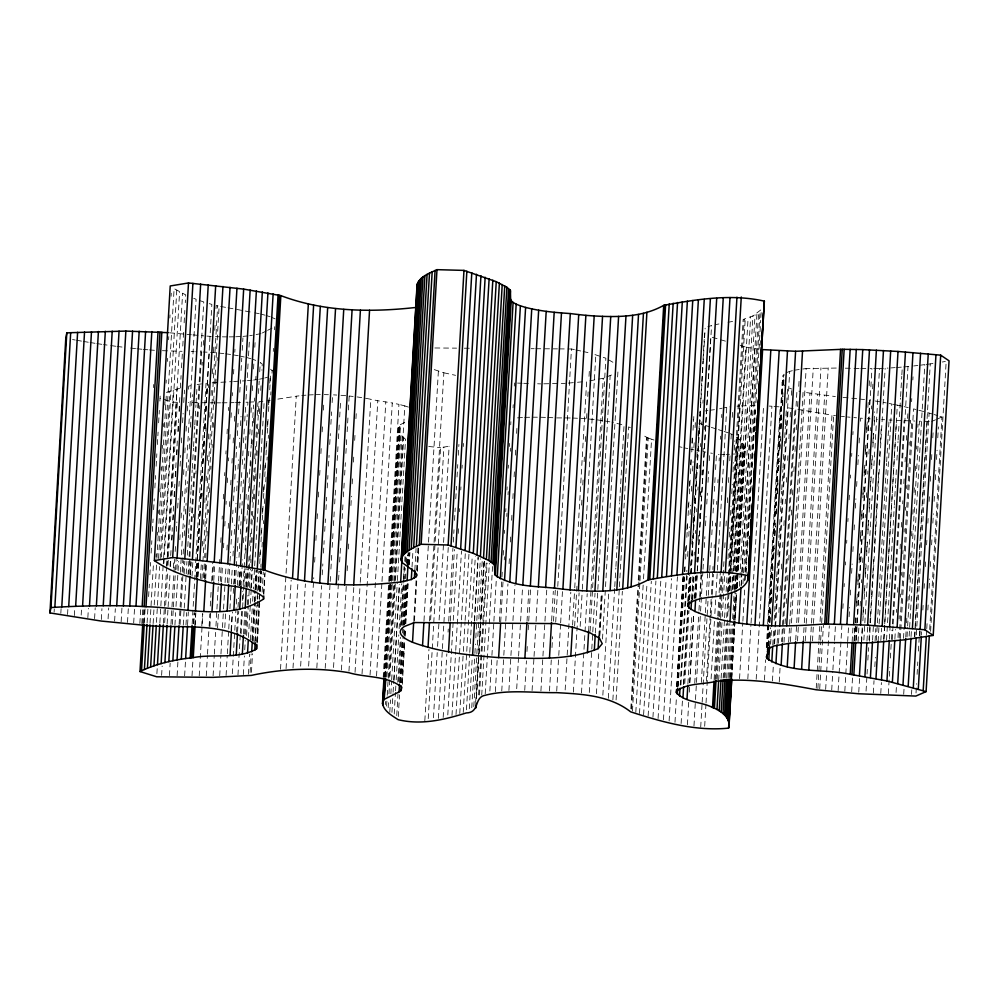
<?xml version="1.0" encoding="UTF-8"?>
<svg xmlns="http://www.w3.org/2000/svg" width="999" height="999" viewBox="0 0 999 999"><rect width="100%" height="100%" fill="white"/><g stroke="black" fill="none" stroke-linecap="round" stroke-linejoin="round"><path stroke-width="0.75" stroke-dasharray="5 3.75" d="M737.037 587.524L744.904 450.999C745.341 444.493 740.172 439.373 735.064 436.188M54.108 612.125L54.283 609.028M60.827 613.324L61.089 608.678M67.57 614.485L67.92 608.279M74.326 615.584L74.775 607.829M81.181 615.097L81.531 608.891M87.85 617.657L88.387 608.341M94.593 618.606L95.217 607.742M101.311 619.505L101.935 608.641M108.079 618.793L108.716 607.929M114.61 621.116L115.322 608.703M121.141 621.815L121.953 607.854M127.51 622.452L128.309 608.478M133.691 622.989L134.578 607.467M139.86 623.451L140.747 607.929M153.459 387.624L153.634 384.515M141.833 623.576L142.732 608.066M142.77 623.463L143.669 607.941M143.681 623.663L144.568 608.141M144.306 622.702L145.105 608.741M147.09 622.939L147.889 608.978M148.614 596.565L149.326 584.153M149.862 574.837L150.574 562.437M151.111 553.121L151.836 540.709M152.372 531.406L153.084 518.993M153.621 509.677L154.246 498.813M154.87 487.962L155.582 475.549M156.119 466.233L156.843 453.821M157.38 444.518L158.092 432.105M158.629 422.789L159.34 410.389M159.877 401.074L160.24 394.867L162.263 394.018M150.037 623.226L153.521 562.712M156.056 556.942L156.244 553.846M157.318 535.227L157.492 532.117M158.566 513.498L158.741 510.402M159.815 491.783L160.002 488.673M161.076 470.067L161.251 466.958M162.325 448.339L162.5 445.242M163.574 426.623L163.761 423.514M164.835 404.895L165.01 401.798M166.084 383.179L166.259 380.07M167.333 361.451L167.507 358.354M168.581 339.735L168.769 336.626M169.842 318.019L170.017 314.91M171.091 296.291L171.266 293.194M153.134 623.551L154.121 606.493M154.208 604.932L156.531 564.597M156.893 558.391L166.458 392.382L180.732 387.987M158.554 558.578L174.113 288.624L185.739 294.905L185.29 302.66M156.481 622.377L157.367 606.868M157.467 605.319L159.703 566.52M160.14 558.766L169.805 391.208M161.388 557.092L176.773 290.234M156.893 673.676L157.255 667.469M159.877 622.802L160.752 606.967M160.864 605.744L163.162 565.072M163.287 563.848L163.524 558.866M163.636 557.642L173.302 390.085M163.948 563.336L179.595 291.82M163.436 623.289L164.335 607.767M164.423 606.218L166.658 567.432M166.746 565.884L167.195 558.116M167.283 556.568L176.948 389.011M166.845 566.445L182.592 293.369M161.626 675.374L162.163 666.071M164.673 622.627L167.62 571.428M167.982 565.222L177.372 402.31L179.97 402.385M170.08 566.421L170.617 557.105M170.704 555.556L171.066 549.35M171.603 540.034L172.315 527.622M172.765 519.867L173.564 505.906M174.101 496.603L174.825 484.19M175.262 476.423L176.074 462.462M176.523 454.707L177.322 440.746M177.859 431.431L178.571 419.018M179.021 411.263L179.832 397.302M180.369 387.987L181.081 375.574M181.531 367.819L182.33 353.858M182.78 346.104L183.591 332.143M184.128 322.827L184.84 310.414M167.133 623.813L168.019 608.304M168.119 606.755L170.08 572.614M170.442 566.408L170.792 560.202M171.965 540.034L172.315 533.828M173.127 519.867L173.576 512.112M174.463 496.59L174.825 490.384M175.624 476.423L176.074 468.668M176.885 454.707L177.322 446.94M178.222 431.431L178.584 425.224M179.383 411.263L179.832 403.509M173.389 567.907L173.838 560.152M170.966 624.412L174.725 559.24M175.175 551.485L175.612 543.731M176.336 531.318L176.873 522.002M177.672 508.041L178.209 498.738M178.933 486.326L179.37 478.571M180.095 466.158L180.719 455.294M181.431 442.882L181.88 435.127M182.592 422.714L183.129 413.399M183.754 402.547L184.478 390.134M169.43 675.586L170.155 663.174M172.39 624.387L175.424 571.628M175.512 570.079L176.136 559.215M176.848 569.368L177.385 560.052M174.925 625.062L175.637 612.649M175.999 606.443L177.959 572.315M178.059 570.754L178.596 561.45M179.845 539.722L180.207 533.528M181.094 518.006L181.543 510.252M182.355 496.291L182.705 490.084M183.604 474.562L184.053 466.808M184.852 452.847L185.302 445.092M186.101 431.118L186.463 424.912M187.275 410.951L187.712 403.196M188.524 389.235L188.699 386.126L192.882 385.302M180.369 572.34L196.116 299.275L193.706 298.326M179.108 624.225L181.793 577.684M182.155 571.478L183.579 546.653M184.203 535.801L184.84 524.937M185.464 514.073L186.089 503.209M186.713 492.357L187.337 481.493M187.962 470.629L188.599 459.765M189.223 448.913L189.847 438.049M190.472 427.185L191.096 416.333M191.721 405.469L192.345 394.605M177.11 675.736L177.909 661.775M180.057 624.537L180.956 609.028M181.044 607.467L183.729 560.926M184.128 573.701L184.84 561.288M183.267 625.024L184.166 609.515M184.253 607.966L186.126 575.387M186.226 573.826L186.938 561.413M187.3 555.207L188.461 535.039M188.549 533.491L189.71 513.324M189.798 511.775L190.959 491.595M191.046 490.047L192.22 469.88M192.308 468.331L193.469 448.164M193.556 446.603L194.718 426.436M194.805 424.887L195.966 404.72M196.066 403.159L197.04 386.101M188.024 575.024L189.011 557.954M189.098 556.406L203.771 301.96L199.862 300.637M185.964 624.999L186.688 612.587M188.923 573.801L189.81 558.279M189.91 556.73L201.711 351.935L195.667 351.735M190.035 574.8L190.834 560.839M193.344 517.395L193.519 514.285M195.854 473.951L196.029 470.854M199.613 408.791L199.788 405.681M202.11 365.347L202.285 362.237M203.272 345.179L203.546 340.522M184.628 675.848L185.527 660.327M187.587 624.65L188.324 611.962M190.447 574.999L191.196 562.312M192.02 576.273L192.819 562.312M192.17 623.788L206.031 383.304L209.091 383.004M196.116 577.447L211.863 304.383L207.755 303.209M193.569 623.788L194.193 612.936M196.254 577.247L209.228 352.285L203.222 351.998M193.694 623.613L194.318 612.749M196.378 577.072L207.555 383.129M197.427 576.91L198.326 561.388M199.575 539.672L199.763 536.575M202.085 496.228L202.26 493.131M204.595 452.784L204.77 449.687M205.844 431.068L206.019 427.959M208.341 387.624L208.529 384.515M192.008 675.911L192.994 658.841M194.867 626.261L195.592 613.848M197.727 576.61L198.539 562.649M195.13 625.049L195.854 612.637M197.914 576.947L198.801 561.438M200.449 578.571L201.436 561.513M202.322 545.991L202.597 541.333M203.584 524.275L203.846 519.617M204.832 502.547L205.107 497.902M206.081 480.831L206.356 476.173M207.255 460.664L207.605 454.458M208.504 438.936L208.853 432.729M209.753 417.22L210.115 411.014M211.001 395.492L211.363 389.285M212.263 373.776L212.612 367.57M213.511 352.06L213.873 345.854M214.76 330.332L215.122 324.126M216.021 308.616L216.196 305.507L219.131 306.156L204.633 557.504M201.91 578.921L217.657 305.856M203.471 577.672L204.283 563.711M201.798 625.986L202.51 613.573M204.57 577.884L205.382 563.923M205.732 557.717L206.006 553.059M206.98 535.988L207.255 531.343M208.329 512.724L208.504 509.615M209.49 492.557L209.765 487.899M210.839 469.28L211.014 466.171M212.088 447.552L212.263 444.455M213.249 427.385L213.511 422.739M214.585 404.12L214.773 401.011M215.759 383.941L216.021 379.295M217.095 360.676L217.27 357.567M199.213 675.923L202.797 613.861M204.758 579.732L205.744 562.662M205.694 578.833L206.581 563.324M206.244 675.886L207.405 655.719M207.505 654.17L209.016 627.797M209.116 626.236L209.827 613.823M210.277 606.068L211.076 592.107M211.701 581.243L212.775 562.624M209.89 626.848L210.689 612.887M212.575 580.307L213.561 563.236M213.786 580.506L214.685 564.984M213.087 675.799L214.248 655.631M214.335 654.083L215.584 632.367M215.946 626.161L216.833 610.639M216.933 609.09L218.444 582.717M218.544 581.156L219.792 559.44M220.779 542.37L221.041 537.724M222.115 519.105L222.29 515.996M223.277 498.938L223.551 494.28M224.625 475.661L224.8 472.552M225.874 453.933L226.049 450.836M227.035 433.766L227.31 429.108M228.384 410.502L228.559 407.392M217.582 627.934L218.469 612.412M220.267 581.393L221.241 564.323M221.553 581.905L222.44 566.396M223.514 547.777L223.788 543.119M224.775 526.061L225.037 521.403M226.024 504.333L226.199 501.236M227.273 482.617L227.547 477.959M228.534 460.889L228.709 457.792M229.782 439.173L230.045 434.515M231.031 417.445L231.306 412.799M232.28 395.729L232.467 392.632M233.541 374.013L233.803 369.355M234.79 352.285L234.965 349.188M219.705 675.674L220.866 655.506M220.954 653.945L222.39 629.12M222.477 627.572L223.464 610.501M223.551 608.953L224.987 584.128M225.075 582.579L226.061 565.509M226.948 549.999L227.31 543.793M228.209 528.271L228.559 522.065M229.458 506.555L229.807 500.349M230.707 484.84L230.981 480.182M231.955 463.111L232.23 458.454M233.129 442.944L233.479 436.738M234.378 421.228L234.728 415.022M224.787 627.659L225.587 613.686M227.372 582.654L228.359 565.596M228.796 583.066L229.957 562.899M230.045 561.338L230.582 552.035M231.031 544.28L231.83 530.319M232.28 522.552L233.004 510.139M233.541 500.836L234.34 486.875M234.79 479.108L235.589 465.147M236.039 457.392L236.663 446.528M237.287 435.676L238.012 423.264M238.549 413.948L239.261 401.536M239.797 392.232L240.509 379.82M241.046 370.504L241.77 358.092M242.208 350.337L242.932 337.924M226.074 675.486L227.248 655.319M227.335 653.771L228.671 630.494M228.759 628.945L229.832 610.327M229.92 608.766L231.268 585.501M231.356 583.953L232.342 566.883M232.967 556.018L233.504 546.715M234.216 534.303L234.753 524.987M235.477 512.574L236.014 503.271M236.726 490.859L237.263 481.543M237.974 469.13L238.511 459.827M239.236 447.415L239.76 438.099M240.484 425.699L241.021 416.383M231.081 630.644L232.055 613.573M233.229 593.406L233.666 585.639M233.766 584.09L234.74 567.032M231.481 630.544L232.555 611.925M234.166 584.003L235.14 566.933M235.364 583.978L236.875 557.592M237.238 551.386L238.137 535.876M238.486 529.67L239.385 514.16M239.748 507.954L240.547 493.981M240.996 486.226L241.895 470.716M242.245 464.51L243.144 448.988M243.506 442.782L244.393 427.272M244.755 421.066L245.654 405.544M246.004 399.338L246.815 385.377M247.265 377.622L248.152 362.113M248.514 355.906L249.4 340.384M232.28 673.701L234.703 631.805M234.79 630.257L236.751 596.116M237.387 585.264L238.461 566.645M238.998 557.33L239.797 543.369M240.334 534.065L241.046 521.653M241.496 513.886L242.208 501.473M242.745 492.17L243.469 479.757M244.093 468.893L244.718 458.042M245.255 448.726L245.966 436.313M246.591 425.449L247.228 414.597M247.764 405.282L247.939 402.185L243.356 402.36M239.011 585.864L239.997 568.806M236.588 632.205L237.924 608.928M238.024 607.38L238.561 598.064M239.273 585.651L240.26 568.593M237.587 631.593L238.749 611.425M240.272 585.039L241.258 567.981M241.009 586.201L242.532 559.827M243.519 542.757L243.868 536.55M244.767 521.041L245.042 516.383M246.016 499.313L246.378 493.106M247.277 477.597L247.627 471.391M248.526 455.869L248.788 451.223M249.775 434.153L250.137 427.947M251.036 412.437L251.298 407.779M252.285 390.709L252.647 384.503M253.534 368.993L253.896 362.787M254.782 347.265L255.057 342.607M237.962 674.962L240.284 634.615M240.372 633.066L241.621 611.351M242.257 600.486L242.794 591.183M243.144 584.977L247.44 510.501M247.527 508.953L249.95 467.057M250.037 465.509L251.199 445.342M251.286 443.781L253.521 404.995M241.109 633.853L244.855 568.693M245.754 553.184L246.029 548.526M247.003 531.456L247.277 526.798M248.264 509.74L248.526 505.082M249.513 488.012L249.775 483.366M250.761 466.296L251.036 461.638M252.023 444.58L252.285 439.922M253.271 422.852L253.534 418.194M254.52 401.136L254.695 398.027M255.769 379.408L255.956 376.311M244.98 587.112L246.054 568.493M243.519 633.89L244.855 610.614M246.204 587.337L247.277 568.731M246.428 586.525L247.415 569.455M244.618 634.028L245.954 610.751M247.302 587.474L249.088 556.443M249.713 545.591L250.424 533.179M250.961 523.863L251.686 511.451M252.223 502.147L252.934 489.735M253.471 480.419L254.183 468.007M254.72 458.703L255.432 446.291M255.969 436.975L256.693 424.563M257.23 415.259L257.942 402.847M258.479 393.544L259.191 381.131M259.728 371.815L260.264 362.512L262.25 364.036L261.9 370.242M243.319 674.612L244.393 655.993M244.743 649.787L245.279 640.484M245.642 634.278L247.252 606.343M247.34 604.795L247.877 595.479M248.414 586.176L259.066 401.548L264.186 401.136L253.359 588.861M246.603 635.551L248.301 606.068M248.389 604.52L249.288 589.01M249.375 587.462L250.449 568.843M250.799 562.637L250.986 559.527M251.96 542.457L252.235 537.812M253.309 519.193L253.484 516.083M254.47 499.025L254.745 494.368M255.632 478.846L255.994 472.639M256.98 455.581L257.243 450.924M258.229 433.853L258.491 429.208M259.39 413.686L259.752 407.48M260.739 390.409L261.001 385.764M250.786 588.636L251.86 570.017M248.439 637.524L250.324 604.807M250.399 603.384L251.224 589.285M251.298 587.874L252.385 569.118M248.439 674.2L249.6 654.033M250.412 640.059L252.285 607.479M252.647 601.273L253.271 590.409M250.1 672.489L251.174 653.87M251.973 639.909L254.245 603.521M254.333 601.96L254.845 590.259M255.045 589.547L256.006 570.092M252.335 640.958L254.47 603.721M254.57 602.172L255.195 591.308M255.282 589.76L256.356 571.141M255.719 588.723L256.793 570.104M251.448 672.315L252.522 653.696M253.234 641.283L255.469 602.497M255.569 600.948L256.106 591.633M256.194 590.084L257.355 569.917M254.795 642.27L256.943 605.044M257.292 598.838L257.655 592.632M257.742 591.071L258.903 570.904M259.715 556.942L260.165 549.188M260.964 535.227L261.413 527.46M262.213 513.498L262.662 505.744M263.474 491.783L263.923 484.016M264.723 470.054L265.172 462.3M265.971 448.339L266.421 440.584M267.233 426.61L267.67 418.856M268.481 404.895L268.931 397.14M269.73 383.179L270.18 375.412M255.282 641.121L257.605 600.774M257.692 599.225L257.867 596.116M258.229 589.909L259.303 571.303M259.752 563.536L260.552 549.575M261.001 541.82L261.813 527.859M262.25 520.092L263.062 506.131M263.511 498.376L264.31 484.415M264.76 476.66L265.559 462.687M266.009 454.932L266.82 440.971M267.27 433.216L268.069 419.255M268.519 411.488L269.318 397.527M269.767 389.772L270.579 375.811M259.503 590.421L260.751 568.693M260.839 567.145L261.014 564.048M262 546.977L262.275 542.32M263.349 523.701L263.524 520.604M264.51 503.533L264.772 498.876M265.759 481.818L266.021 477.16M267.008 460.089L267.195 456.993M268.269 438.374L268.444 435.264M270.766 394.93L270.954 391.82M272.015 373.201L272.203 370.105M273.276 351.486L273.451 348.376M274.525 329.77L274.7 326.661M256.743 642.457L259.166 600.561M259.253 599.013L259.615 592.807M259.703 591.258L260.776 572.639M257.03 641.133L259.353 600.799M259.453 599.25L259.802 593.044M259.89 591.495L261.064 571.316M257.467 642.607L259.703 603.821M260.414 591.408L261.588 571.241M262.125 592.145L263.286 571.977M263.549 593.881L264.71 573.713M263.861 594.38L265.11 572.664M280.532 669.268L296.266 396.203L300.424 395.679M286.076 668.568L291.171 580.132M293.007 668.019L297.927 582.679M300.649 666.158L305.382 583.928M308.654 666.121L313.748 577.684M314.635 562.175L314.997 555.968M315.896 540.447L316.346 532.692M317.145 518.731L317.507 512.524M318.394 497.002L318.756 490.796M319.655 475.287L320.092 467.532M320.904 453.558L321.266 447.352M322.153 431.843L322.602 424.088M323.414 410.114L323.763 403.921M316.833 667.881L321.566 585.651M322.202 574.8L322.827 563.936M323.451 553.071L324.163 540.659M324.7 531.356L325.424 518.943M325.961 509.627L326.673 497.227M327.21 487.912L327.922 475.499M328.459 466.196L329.083 455.332M329.707 444.468L330.344 433.603M330.881 424.3L331.593 411.888M332.13 402.585L332.58 394.817L336.75 395.055M325.187 668.356L330.107 583.029M330.194 581.468L330.557 575.262M330.919 569.055L331.718 555.094M332.168 547.34L333.067 531.818M333.416 525.611L334.315 510.102M334.677 503.896L335.477 489.935M335.926 482.18L336.825 466.658M337.175 460.452L337.987 446.491M338.436 438.736L339.323 423.214M339.685 417.008L340.484 403.047M333.541 667.519L339.086 571.328M339.623 562.012L340.434 548.051M340.884 540.297L341.683 526.336M342.133 518.568L342.932 504.607M343.381 496.853L344.193 482.892M344.63 475.124L345.354 462.712M345.891 453.409L346.69 439.448M347.14 431.693L347.952 417.719M348.389 409.965L349.2 396.004L340.934 395.292M341.433 670.004L346.266 586.226M347.165 570.716L347.615 562.949M348.414 548.988L348.863 541.233M349.662 527.272L350.112 519.517M350.924 505.544L351.461 496.241M352.172 483.828L352.622 476.073M353.421 462.1L353.871 454.345M354.67 440.384L355.12 432.629M355.931 418.668L356.381 410.901M348.963 671.153L353.796 587.375M355.045 672.327L360.152 583.891M360.239 582.342L370.791 399.263L364.71 398.089M362.038 673.801L377.784 400.736L370.791 399.263M370.055 674.999L385.801 401.923L377.784 400.736M376.536 676.061L381.905 582.966M381.993 581.418L392.282 402.997L385.801 401.923M383.204 677.434L398.951 404.37L392.282 402.997M384.003 677.422L398.401 427.634L399.987 424.85L407.03 421.241M384.303 676.985L398.838 426.411M384.902 676.835L399.038 431.693L398.401 427.634M385.127 676.56L390.584 581.918M390.684 580.369L399.625 425.224M385.489 676.198L390.946 581.555M391.034 580.007L399.987 424.85M385.914 677.422L400.499 424.525M385.302 704.595L385.477 701.498M386.913 676.673L392.37 582.03M392.457 580.481L400.861 434.64L399.038 431.693M386.601 706.118L387.137 696.803M387.237 695.254L388.124 679.745M388.211 678.184L393.768 581.992M393.856 580.444L402.172 436.151L400.861 434.64M389.135 677.409L404.795 405.894L398.951 404.37M388.161 707.667L388.611 699.899M388.973 693.693L395.417 581.992M395.504 580.431L403.733 437.699L402.172 436.151M389.797 712.337L390.509 699.924M390.871 693.718L391.583 681.306M391.67 679.757L397.315 582.005M397.402 580.456L405.544 439.273L403.733 437.699M391.933 712.374L393.007 693.756M393.094 692.207L393.731 681.343M393.818 679.795L399.275 585.152M393.943 680.581L399.488 584.39M394.218 713.998L395.479 692.27M395.567 690.721L395.829 686.063M396.191 679.857L398.788 634.865M399.138 628.658L401.735 583.666M400.587 626.785L403.271 580.244M403.371 578.696L404.083 566.283M397.764 682.28L400.362 637.287M401.074 624.875L404.383 567.469M404.745 561.263L405.007 556.605M396.74 715.634L398.002 693.905M398.713 681.493L401.223 638.049M401.935 625.649L404.533 580.644M404.62 579.095L405.244 568.231M405.606 562.025L405.956 555.819M399.588 682.617L402.098 639.173M402.447 632.966L402.809 626.76M402.897 625.212L405.494 580.207M405.582 578.658L405.844 574M406.481 563.149L406.918 555.382M398.289 716.558L399.538 694.842M400.249 682.429L402.759 638.985M403.559 625.024L405.981 583.129M407.055 564.51L407.592 555.194M400.537 682.467L403.221 635.913M403.309 634.365L403.758 626.61M403.846 625.062L406.256 583.166M407.33 564.547L407.954 553.683M404.533 624.912L406.955 583.016M408.029 564.398L408.703 552.822M401.498 682.829L403.921 640.933M404.283 634.727L404.545 630.069M404.907 623.863L407.23 583.528M408.304 564.91L409.016 552.497M402.098 682.642L404.695 637.649M404.782 636.088L405.144 629.882M405.494 623.676L407.829 583.341M408.903 564.722L409.528 553.858M402.335 684.327L404.745 642.432M405.107 636.226L405.469 630.019M405.819 623.813L408.154 583.478M409.228 564.86L409.94 552.447M412.013 567.132L412.999 550.062M414.835 570.192L416.084 548.476M413.786 620.566L416.196 578.671M416.558 570.204L417.982 547.639M417.22 570.354L418.469 548.626M414.435 621.016L416.845 579.12M417.295 571.366L418.643 548.089M423.988 620.779L438.386 370.979M429.545 621.028L443.856 372.789L432.654 369.093M424.825 720.729L428.946 649.362M430.644 619.88L440.571 447.664L451.635 445.791M428.234 718.656L443.881 447.14M433.466 717.757L437.225 652.597M437.587 646.39L439.011 621.565M439.11 620.017L443.494 543.993M443.581 542.445L449.125 446.253M438.386 718.393L442.332 650.137M442.42 648.576L448.326 546.178M443.169 717.457L446.84 653.846M448.089 632.13L448.264 629.02M448.713 621.266L452.922 548.339M453.284 542.145L453.996 529.732M454.533 520.417L455.244 508.004M455.781 498.701L456.493 486.288M457.03 476.973L457.754 464.56M458.291 455.257L458.916 444.393M450.299 620.829L454.42 549.462M447.789 714.947L453.159 621.853M453.246 620.304L457.28 550.486M458.266 533.416L458.529 528.758M459.515 511.7L459.69 508.591M460.764 489.972L460.939 486.875M462.013 468.256L462.2 465.147M463.274 446.528L463.449 443.431M451.985 715.509L455.656 651.897M455.744 650.349L461.476 551.048M456.019 714.51L461.376 621.415M461.476 619.867L465.409 551.598M459.765 713.486L463.249 652.971M463.349 651.423L465.047 621.94M465.134 620.391L468.981 553.671M463.224 712.437L472.265 555.731M466.471 709.827L469.692 653.983M469.78 652.422L475.337 556.231M469.305 708.766L472.252 657.554M474.4 620.329L478.071 556.705M474.562 621.203L478.234 557.592M471.765 707.692L474.812 654.944M474.9 653.383L475.437 644.08M475.799 637.874L480.357 558.741M473.801 706.618L476.76 655.419M476.848 653.87L482.305 559.228M475.661 702.422L480.307 621.74M480.407 620.192L483.803 561.226M476.361 697.402L478.771 655.506M478.858 653.958L484.228 560.864M476.498 698.601L478.996 655.157M479.083 653.608L484.453 560.514M478.621 694.879L482.829 621.952M482.917 620.404L486.313 561.45M479.508 694.992L487.112 563.111M481.73 695.067L489.335 563.186M485.214 693.743L492.544 566.508M489.872 691.033L491.833 656.905M491.92 655.356L493.806 622.777M493.893 621.216L496.316 579.333M495.342 691.645L497.215 659.065M499.363 621.828L501.873 578.384M501.96 576.835L502.222 572.177M503.209 555.119L503.484 550.461M504.458 533.391L504.645 530.294M505.719 511.675L505.894 508.566M506.968 489.947L507.142 486.85M508.216 468.231L508.404 465.134M509.478 446.516L509.652 443.406M510.726 424.787L510.901 421.69M500.699 621.915L503.021 581.58M504.27 559.865L504.458 556.755M506.78 516.421L506.955 513.311M508.029 494.692L508.216 491.595M510.539 451.248L510.714 448.151M513.036 407.817L513.224 404.707M514.298 386.089L514.473 382.992M501.76 690.933L503.733 656.805M503.821 655.244L505.694 622.664M505.794 621.116L507.942 583.878M509.103 563.711L509.453 557.504M510.352 541.995L510.714 535.789M511.6 520.267L511.963 514.06M512.862 498.551L513.211 492.345M514.11 476.823L514.46 470.616M515.359 455.107L515.721 448.901M516.608 433.379L516.97 427.172M508.916 690.459L514.997 584.964M516.708 688.698L518.506 657.667M518.593 656.106L522.614 586.288M527.01 621.266L528.883 588.686M524.737 690.284L526.436 660.801M526.972 651.498L527.41 643.743M528.221 629.782L530.631 587.887M532.08 690.546L533.953 657.966M534.04 656.418L537.887 589.697M540.921 690.971L544.867 622.702M544.954 621.153L546.74 590.122M551.623 620.741L553.321 591.258M549.487 690.996L551.273 659.964M551.985 647.552L552.609 636.688M553.508 621.178L555.294 590.147M555.706 622.052L557.679 587.912M557.767 586.363L571.453 348.988L559.04 348.888M556.718 691.096L558.678 656.967M558.778 655.419L560.564 624.387M560.651 622.827L562.524 590.247M565.159 689.922L570.791 592.182M572.589 625.024L574.65 589.348M574.737 587.787L586.638 381.443L603.221 378.259L612.687 374.538M574.625 626.161L576.947 585.814M577.847 570.304L578.209 564.098M579.008 550.137L579.457 542.382M580.357 526.86L580.706 520.654M581.605 505.144L581.955 498.938M582.767 484.977L583.129 478.771M584.103 461.7L584.378 457.043M585.277 441.533L585.626 435.327M586.613 418.256L586.875 413.598M587.862 396.541L588.136 391.883M589.023 376.361L589.385 370.154M573.389 692.107L579.108 592.807M580.169 626.41L582.23 590.721M582.317 589.173L595.816 354.895M581.493 692.956L587.212 593.668M588.648 631.156L590.971 590.821M591.058 589.273L603.221 378.259M590.122 631.281L605.869 358.216L591.733 353.546M589.285 692.482L591.708 650.586M591.795 649.038L592.694 633.528M592.782 631.98L595.017 593.181M595.317 633.079L610.164 375.524M598.826 636.238L601.336 592.807M599.662 635.177L602.072 593.281M596.428 693.743L598.938 650.299M599.737 636.338L602.247 592.894M602.509 639.023L618.069 369.056M602.847 695.179L608.753 592.769M608.316 698.289L614.672 588.124M614.76 586.575L615.834 567.956M615.921 566.408L617.082 546.241M617.17 544.68L618.156 527.622M618.518 521.416L619.592 502.797M619.68 501.236L622.09 459.353M622.177 457.804L624.063 425.212L612.087 422.227M612.874 699.937L619.318 588.224M619.405 586.675L624.325 501.348M624.412 499.787L628.621 426.873L630.706 427.897M616.083 699.924L622.352 591.321M630.831 708.741L637.899 586.163M638.261 579.957L646.49 437.225L641.57 434.29M631.58 709.115L638.91 581.893M639.01 580.344L647.24 437.599L646.49 437.225M632.467 711.063L639.897 582.292M639.984 580.731L648.214 437.999L647.24 437.599M635.814 712.287L643.156 585.064M643.518 578.858L651.56 439.223L648.214 437.999M639.497 713.511L647.015 583.179M643.618 714.747L651.311 581.318M648.126 716.008L655.906 581.018M652.946 717.257L660.901 579.183M658.066 718.518L666.121 578.883M663.461 719.779L671.603 578.596M669.105 721.028L677.422 576.735M676.71 686.375L683.066 576.223M676.872 686.263L683.129 577.659M674.987 722.277L676.423 697.452M677.047 686.588L683.403 576.435M677.809 686.538L684.327 573.276M684.427 571.728L684.69 567.07M685.589 551.56L686.038 543.806M686.837 529.832L687.2 523.626M688.086 508.116L688.536 500.362M689.347 486.401L689.697 480.194M690.596 464.672L690.958 458.466M691.845 442.957L692.295 435.189M678.259 686.251L684.527 577.647M684.877 571.44L685.152 566.795M685.601 559.028L686.4 545.067M686.85 537.312L687.649 523.351M688.099 515.596L688.998 500.074M689.36 493.868L690.159 479.907M690.521 473.701L691.408 458.179M691.77 451.973L692.669 436.463M693.019 430.257L693.918 414.747M680.207 685.177L686.825 570.354M687.624 556.393L688.074 548.638M688.798 536.226L689.335 526.923M690.047 514.51L690.584 505.194M691.383 491.233L691.832 483.479M692.544 471.066L693.081 461.75M693.893 447.789L694.342 440.035M695.054 427.622L695.416 421.416L693.194 419.68M680.956 684.827L687.212 576.211M687.949 601.423L689.472 575.049M681.106 723.513L682.529 698.688M683.341 684.715L687.637 610.252M688.049 601.311L689.572 574.937M683.778 683.778L687.986 610.864M688.611 599.999L690.047 575.174M690.571 565.871L690.933 559.665M691.832 544.143L692.182 537.937M693.081 522.427L693.443 516.221M694.33 500.711L694.692 494.505M695.591 478.983L695.941 472.777M696.84 457.267L697.202 451.061M698.089 435.539L698.451 429.333M689.185 600.037L691.695 556.593M691.783 555.044L692.944 534.877M693.031 533.316L694.193 513.149M694.28 511.6L695.441 491.433M695.541 489.872L696.703 469.705M696.79 468.156L697.951 447.989M698.039 446.441L699.2 426.261M699.3 424.712L700.461 404.545M700.549 402.997L701.71 382.829M701.798 381.268L702.959 361.101M703.046 359.553L704.22 339.385M704.307 337.824L704.57 333.179L706.842 334.915M689.485 599.737L705.132 328.234M684.79 683.553L688.985 610.626M689.622 599.762L700.436 412.038L696.603 413.311M691.645 598.663L692.981 575.399M694.143 555.219L694.317 552.122M695.391 533.503L695.579 530.407M696.653 511.788L696.827 508.678M697.901 490.059L698.076 486.963M699.15 468.344L699.337 465.234M700.411 446.615L700.586 443.519M701.66 424.9L701.835 421.79M702.909 403.171L703.084 400.075M692.032 599.85L693.456 575.024M687.911 683.728L691.932 613.91M692.744 599.949L694.168 575.124M689.685 682.467L693.706 612.649M694.517 598.688L695.853 575.412M700.511 494.73L700.686 491.633M703.009 451.286L703.196 448.189M704.27 429.57L704.445 426.461M687.437 724.725L688.773 701.46M689.31 692.145L689.76 684.39M689.847 682.841L693.868 613.024M694.767 597.502L696.016 575.786M696.827 561.825L697.09 557.167M698.076 540.097L698.351 535.439M699.325 518.381L699.6 513.723M700.586 496.653L700.848 492.007M701.835 474.937L702.11 470.279M695.716 597.502L697.14 572.677M697.227 571.128L710.739 336.85L728.271 341.97M695.816 598.576L697.339 572.202M697.427 570.641L711.563 325.512L707.779 326.785M694.755 683.254L698.875 611.875M698.963 610.327L699.675 597.914M699.762 596.366L701.023 574.637M700.187 597.589L701.523 574.313M693.968 725.936L695.404 701.111M695.491 699.562L696.39 684.053M696.478 682.492L700.499 612.674M700.586 611.126L702.921 570.791M703.009 569.23L703.633 558.379M704.258 547.514L704.882 536.65M705.506 525.799L706.043 516.483M706.768 504.07L707.392 493.206M708.016 482.355L708.641 471.491M709.265 460.626L709.715 452.872L712.412 453.346M701.335 682.429L705.269 614.16M705.356 612.612L706.256 597.09M706.343 595.541L707.592 573.813M700.711 727.135L702.047 703.858M702.147 702.309L708.229 596.803M708.316 595.254L709.652 571.977M709.752 570.429L710.189 562.674M710.551 556.468L711.45 540.946M711.8 534.74L712.699 519.23M713.061 513.024L713.948 497.514M714.31 491.308L715.209 475.786M715.559 469.58L716.458 454.07L719.043 454.508M706.418 681.256L710.264 614.535M710.351 612.986L711.338 595.928M711.425 594.368L712.762 571.103M712.861 569.542L713.036 566.445M714.11 547.827L714.285 544.717M715.359 526.111L715.546 523.001M716.608 504.383L716.795 501.286M717.869 482.667L718.044 479.557M719.118 460.939L719.292 457.842M720.366 439.223L720.554 436.113M721.628 417.495L721.802 414.398M704.682 726.248L705.943 704.52M706.031 702.971L712.2 595.916M712.287 594.368L713.448 574.2M711.101 678.808L714.51 619.842M714.859 613.636L717.282 571.753M717.369 570.204L726.76 407.292L729.819 406.893M714.123 679.545L717.707 617.482M717.794 615.933L718.781 598.863M719.13 592.657L720.291 572.489M715.134 679.907L718.706 617.857M718.793 616.296L721.303 572.864M716.133 678.758L719.617 618.256M719.717 616.708L722.215 573.264M717.145 679.557L722.065 594.23M722.152 592.669L723.938 561.638M724.75 547.677L725.099 541.47M725.998 525.961L726.448 518.206M727.347 502.684L727.697 496.478M728.508 482.517L728.958 474.762M729.757 460.801L730.207 453.034M731.006 439.073L731.455 431.318M732.267 417.357L732.704 409.59M718.681 680.032L721.99 622.627M722.352 616.42L724.862 572.976M721.103 678.221L724.512 619.268M724.6 617.719L725.761 597.539M726.123 591.333L727.097 574.275M727.996 558.753L728.533 549.45M729.245 537.037L729.782 527.722M730.506 515.309L731.043 506.006M731.755 493.593L732.292 484.29M733.004 471.878L733.541 462.562M734.253 450.149L734.789 440.846M727.409 592.544L743.156 319.48L752.934 315.921L761.313 309.528L760.776 318.843M723.176 678.021L726.31 623.713M726.673 617.519L728.096 592.694M728.196 591.133L737.05 437.537M728.496 592.307L744.243 319.243M724.138 677.447L730.219 571.94M730.306 570.392L739.797 405.931L755.306 405.569L745.192 580.894M729.595 590.471L730.669 571.853M730.756 570.304L745.242 318.956M725.049 677.871L728.184 623.576M728.895 611.163L729.258 604.957M730.057 590.983L738.835 438.936M726.685 677.759L729.807 623.451M731.693 590.871L745.803 347.09L739.959 345.379M732.429 589.522L733.416 572.464M733.503 570.904L748.089 318.007M728.084 677.672L731.131 624.912M733.179 589.235L734.165 572.165M734.253 570.616L741.683 441.845M729.258 677.609L732.304 624.85M732.654 618.643L734.265 590.721M734.365 589.173L735.339 572.102M735.439 570.554L742.769 443.331M734.889 590.072L735.876 573.014M735.963 571.453L750.636 317.008M730.219 677.559L733.441 621.703M733.528 620.154L735.227 590.671M735.314 589.123L743.631 444.83M730.943 677.534L734.165 621.678M734.253 620.129L735.776 593.743M736.138 587.537L744.28 446.353M731.455 678.483L736.55 590.047M736.638 588.498L744.705 447.889M731.58 678.683L736.675 590.247M736.763 588.698L747.314 405.619M731.842 677.522L735.064 621.665M735.152 620.117L736.675 593.731M737.274 587.437L752.934 315.921M739.397 586.263L755.057 314.747M741.083 585.951L741.795 573.538M741.895 571.99L754.769 348.576L745.803 347.09M741.283 585.039L741.907 574.175M741.995 572.627L756.942 313.524M742.956 583.753L743.493 574.45M743.581 572.902L758.616 312.237M744.505 580.869L760.064 310.914M739.56 678.633L742.781 622.777M742.869 621.228L744.742 588.648M746.103 573.289L746.728 562.425M747.09 556.218L748.164 537.599M748.251 536.051L750.486 497.265M750.836 491.058L751.735 475.549M752.185 467.782L753.171 450.724M753.258 449.163L755.494 410.377M755.943 402.622L756.93 385.552M757.017 384.003L760.676 320.392M750.261 517.569L750.524 512.912M755.269 430.681L755.544 426.024M760.189 345.342L760.464 340.696M747.826 678.833L750.961 624.537M751.048 622.989L763.573 405.769M756.181 679.295L771.927 406.231L766.358 405.919M764.46 679.994L765.621 659.827M766.333 647.414L767.582 625.699M767.682 624.138L780.207 406.93L771.927 406.231M766.857 647.527L782.155 382.217L783.94 379.083L782.991 375.799L784.028 374.188L783.403 385.052M767.332 647.315L782.991 375.799M767.607 647.24L783.166 377.285M768.368 645.704L769.355 628.646M769.717 622.439L770.516 608.466M770.878 602.26L771.765 586.75M772.215 578.995L772.926 566.583M773.376 558.828L774.188 544.855M774.725 535.551L775.436 523.139M775.973 513.823L776.685 501.411M777.135 493.656L777.946 479.695M778.483 470.392L779.195 457.979M779.645 450.212L780.444 436.251M780.893 428.496L781.693 414.535M782.229 405.219L782.954 392.807M768.556 645.941L769.53 628.883M769.892 622.677L770.516 611.813M771.053 602.509L771.777 590.097M772.402 579.233L772.939 569.917M773.651 557.517L774.188 548.201M774.899 535.789L775.436 526.485M776.161 514.073L776.698 504.757M777.322 493.893L777.946 483.041M778.658 470.629L779.195 461.313M779.907 448.901L780.444 439.597M781.081 428.733L781.705 417.869M782.417 405.457L782.954 396.153M783.578 385.289L783.94 379.083M769.567 646.303L770.641 627.684M770.629 644.218L771.515 628.708M772.764 644.929L773.75 627.859M774.2 620.104L775.361 599.937M775.449 598.376L776.623 578.209M776.71 576.66L777.597 561.138M777.959 554.932L779.12 534.765M779.208 533.216L780.107 517.707M780.469 511.5L781.63 491.321M781.717 489.772L782.879 469.605M782.966 468.056L783.865 452.535M784.215 446.328L785.389 426.161M785.476 424.612L786.363 409.091M786.725 402.884L787.624 387.375L791.77 389.061M773.963 644.442L789.709 371.378L792.731 370.604M772.452 680.931L773.351 665.409M774.6 643.693L788.199 407.867L794.992 408.878L781.568 641.608M777.097 643.506L777.996 627.984M778.895 612.474L779.245 606.268M780.144 590.746L780.506 584.54M781.393 569.03L781.755 562.824M782.654 547.315L783.004 541.108M783.903 525.586L784.252 519.38M785.152 503.871L785.426 499.213M786.4 482.142L786.675 477.497M787.662 460.427L787.924 455.769M788.91 438.698L789.173 434.053M790.159 416.983L790.434 412.325M791.42 395.267L791.683 390.609M778.483 643.281L779.382 627.772M779.245 681.955L780.144 666.433M782.467 641.995L796.952 390.659L800.624 391.546M784.003 642.332L784.989 625.262M785.077 623.713L785.439 617.507M786.238 603.546L786.688 595.791M787.587 580.269L787.949 574.063M788.748 560.102L789.198 552.347M789.997 538.386L790.446 530.619M791.345 515.109L791.695 508.903M792.507 494.942L792.956 487.175M793.843 471.665L794.205 465.459M795.004 451.498L795.454 443.743M796.265 429.77L796.715 422.015M797.602 406.506L797.964 400.299M798.763 386.338L799.212 378.571M788.661 641.932L803.059 392.132L835.376 396.566M790.396 641.608L791.383 624.537M791.47 622.989L806.143 368.544L837.549 368.032M795.716 640.159L809.939 393.469M797.514 641.121L798.501 624.063M798.588 622.502L813.261 368.057M803.233 641.308L804.22 624.238M804.307 622.689L817.457 394.617M805.206 640.896L820.953 367.832M810.489 640.609L824.625 395.467M812.487 640.921L828.233 367.857M816.22 688.224L818.905 641.683M818.993 640.122L819.979 623.064M820.067 621.503L831.967 415.159L797.951 409.39M817.881 688.473L820.566 641.932M820.654 640.384L833.628 415.409L831.967 415.159M819.729 688.723L823.401 625.112M825.661 689.41L829.32 625.799M831.717 690.047L832.791 671.44M832.891 669.879L834.502 641.957M834.59 640.409L835.476 624.887M838.124 690.646L841.882 625.486M842.869 608.416L843.131 603.771M844.118 586.7L844.292 583.591M845.366 564.972L845.554 561.875M846.628 543.256L846.802 540.147M847.876 521.54L848.051 518.431M849.125 499.812L849.4 495.154M850.374 478.096L850.561 474.987M851.635 456.368L851.81 453.271M852.884 434.652L853.059 431.543M844.817 691.208L847.589 643.119M847.676 641.57L848.576 626.048M849.113 616.745L849.649 607.429M850.361 595.017L850.811 587.262M851.61 573.301L852.147 563.985M852.871 551.573L853.308 543.818M854.12 529.857L854.57 522.102M855.369 508.141L855.906 498.826M856.618 486.413L857.067 478.658M857.879 464.697L858.416 455.382M859.128 442.969L859.577 435.214M860.376 421.253L860.564 418.144L864.684 418.456M852.135 641.745L853.034 626.223M853.895 641.945L854.794 626.435M854.495 640.172L855.918 615.347M856.63 602.934L857.08 595.179M857.891 581.218L858.241 575.012M859.14 559.49L859.502 553.284M860.389 537.774L860.838 530.019M861.65 516.058L862 509.852M862.899 494.33L863.348 486.575M864.147 472.614L864.51 466.408M865.409 450.886L865.758 444.68M866.657 429.17L867.107 421.416M867.906 407.442L868.268 401.236M869.155 385.726L869.605 377.972M851.697 691.733L852.597 676.223M854.644 640.534L856.081 615.709M856.618 606.405L857.329 593.993M857.866 584.677L858.491 573.826M859.128 562.961L859.652 553.646M860.376 541.233L861.001 530.382M861.625 519.517L862.162 510.214M862.874 497.802L863.511 486.938M864.135 476.073L864.759 465.209M865.384 454.358L865.921 445.042M866.633 432.629L867.257 421.778M855.818 640.646L869.679 400.162L873.875 400.799M856.28 640.184L871.94 368.668L870.141 368.656M858.054 641.708L858.953 626.186M860.114 606.018L860.389 601.361M861.45 582.754L861.638 579.645M862.624 562.574L862.886 557.929M863.96 539.31L864.135 536.201M865.209 517.582L865.396 514.485M866.37 497.415L866.645 492.757M867.719 474.138L867.894 471.041M868.88 453.971L869.155 449.313M870.229 430.706L870.404 427.597M871.478 408.978L871.652 405.881M872.639 388.811L872.901 384.153M861.4 641.495L862.212 627.534M862.924 615.122L863.373 607.367M864.172 593.406L864.622 585.639M865.346 573.226L865.871 563.923M866.595 551.51L867.132 542.207M867.844 529.795L868.381 520.479M869.093 508.066L869.63 498.763M870.354 486.351L870.891 477.035M871.603 464.622L872.139 455.319M872.851 442.907L873.388 433.591M874.113 421.178L874.649 411.875M858.765 692.22L859.565 678.259M861.625 642.569L862.524 627.047M862.874 620.854L863.685 606.88M864.135 599.125L864.934 585.164M865.384 577.41L866.096 564.997M866.633 555.681L867.444 541.72M867.881 533.966L868.693 520.004M869.142 512.237L869.942 498.276M870.391 490.521L871.203 476.56M871.64 468.793L872.364 456.393M872.901 447.077L873.7 433.116M874.15 425.362L874.512 419.155L877.397 419.33M863.86 639.997L864.759 624.475M864.847 622.926L879.52 368.481L887.986 368.082M866.97 640.859L867.769 626.897M866.058 691.108L866.957 675.586M867.045 674.038L867.319 669.38M867.856 660.077L868.568 647.664M869.018 639.909L869.904 624.387M870.004 622.839L870.266 618.181M870.354 616.633L871.515 596.465M871.603 594.917L872.776 574.737M872.864 573.189L873.75 557.679M874.113 551.473L875.274 531.306M875.361 529.745L876.523 509.577M876.623 508.029L877.509 492.507M877.871 486.301L878.77 470.791M879.12 464.585L880.019 449.075M880.381 442.869L881.268 427.347M869.392 641.308L870.379 624.238M870.466 622.689L885.139 368.244M872.564 640.309L873.363 626.336M875.074 640.983L875.786 628.571M873.313 693.056L874.025 680.644M874.837 666.683L875.374 657.367M876.36 640.309L880.294 572.04M880.381 570.491L886.55 463.436M886.65 461.888L888.973 421.541M878.121 641.383L891.807 403.996L889.023 403.459M880.831 640.584L881.543 628.184M883.815 639.422L884.615 625.461M884.702 623.9L897.314 405.144L891.807 403.996M880.768 693.418L881.393 682.554M883.903 639.11L896.515 420.354L914.822 421.041M886.55 640.134L890.571 570.317M890.658 568.756L893.081 526.873M893.168 525.312L894.242 506.705M894.33 505.144L895.491 484.977M895.579 483.429L896.565 466.358M896.927 460.152L898.001 441.533M898.089 439.985L899.075 422.914M899.425 416.708L900.499 398.089M900.599 396.541L901.76 376.373M901.847 374.825L902.297 367.058L896.565 367.52M889.385 639.073L890.009 628.209M888.336 693.731L889.847 667.357M890.384 658.054L891.37 640.983M891.458 639.435L891.995 630.119M892.357 623.913L904.07 420.666M892.257 639.61L893.056 625.649M893.143 624.088L908.004 366.546L910.826 366.246M894.879 638.773L895.416 629.457M896.403 612.399L896.59 609.29M897.564 592.22L897.839 587.574M898.825 570.504L899.088 565.846M900.074 548.788L900.336 544.13M901.323 527.06L901.597 522.402M902.671 503.783L902.846 500.686M903.833 483.616L904.095 478.958M905.082 461.9L905.356 457.242M906.33 440.172L906.605 435.527M907.591 418.456L907.854 413.798M898.001 637.474L898.451 629.72M899.075 618.856L899.25 615.746M900.324 597.127L900.499 594.03M901.573 575.412L901.76 572.315M902.834 553.696L903.009 550.586M904.083 531.967L904.257 528.871M905.331 510.252L905.519 507.142M906.592 488.523L906.767 485.427M907.841 466.808L908.016 463.698M909.09 445.079L909.265 441.983M910.339 423.364L910.526 420.267M911.6 401.648L911.775 398.539M912.849 379.92L913.024 376.823M896.066 692.457L896.428 686.251M899.2 638.161L911.725 420.941M900.324 638.523L913.561 408.891L917.519 409.902M903.508 638.386L904.045 629.07M905.781 636.763L906.218 629.008M906.58 622.802L906.842 618.144M907.829 601.086L908.103 596.428M909.09 579.358L909.352 574.7M910.339 557.642L910.601 552.984M911.587 535.914L911.862 531.268M912.836 514.198L913.111 509.54M914.097 492.47L914.36 487.824M915.346 470.754L915.621 466.096M916.595 449.038L916.782 445.929M917.856 427.31L918.031 424.213M903.708 694.243L904.07 688.036M907.017 636.838L907.554 627.534M907.641 625.986L919.455 421.178L930.206 421.428M909.14 636.138L924.799 364.623L919.255 365.322M911.051 636.6L911.413 630.394M914.522 636.95L930.256 363.886L934.302 363.286M911.513 694.442L911.787 689.785M914.822 637.037L915.359 627.722M915.446 626.173L927.259 421.378M916.333 634.939L929.12 413.074L926.572 412.35M916.021 692.981L916.558 683.666M917.094 674.362L917.806 661.95M918.431 651.086L919.242 637.125M919.33 635.576L919.592 630.918M919.904 636.151L920.266 629.944M921.415 634.852L921.602 631.755M922.851 610.027L923.113 605.369M924.1 588.311L924.375 583.653M925.361 566.583L925.623 561.938M926.61 544.867L926.872 540.209M927.859 523.151L928.133 518.493M929.107 501.423L929.382 496.765M930.281 481.256L930.631 475.049M931.53 459.528L931.892 453.321M932.779 437.812L933.141 431.605M926.41 634.815L926.685 630.157M926.772 628.608L927.122 622.402M927.846 609.989L928.283 602.235M929.095 588.261L929.632 578.958M930.344 566.545L930.793 558.791M931.605 544.817L932.142 535.514M932.854 523.101L933.391 513.798M934.102 501.386L934.552 493.618M935.351 479.657L935.888 470.354M936.525 459.49L937.062 450.187M937.774 437.774L938.398 426.91M929.682 629.545L941.932 416.983L939.023 416.046M930.606 631.306L946.178 361.338L942.257 362.013M744.904 450.999L744.417 453.521L726.36 454.42M262.325 332.967L266.271 330.994M267.582 330.332L274.163 327.048M931.667 421.466L935.526 419.78M936.8 419.23L941.932 416.983M786.288 372.702L789.709 371.378M264.76 378.009L267.532 377.197M719.617 408.778L722.165 408.191M261.014 333.629L249.675 335.726M259.478 379.183L263.374 378.421M723.313 407.967L726.76 407.292M715.921 324.525L718.955 323.963M728.034 322.277L732.567 321.441M794.23 370.217L806.143 368.544M267.108 400.799L270.18 400.312M277.847 399.113L296.266 396.203M197.14 384.54L201.473 383.891M705.344 410.951L707.916 410.564M926.16 364.435L930.256 363.886M253.609 380.045L258.192 379.445M710.501 410.177L714.447 409.69M913.648 365.959L917.856 365.484M243.019 336.376L248.339 335.864M903.72 366.933L908.004 366.546M568.356 383.092L575.973 382.405M577.497 382.267L583.591 381.718M247.427 380.631L252.073 380.244M737.025 406.156L739.797 405.931M301.81 395.492L305.981 395.167M890.821 367.919L895.129 367.62M517.507 417.869L523.226 417.495M212.163 382.817L232.08 381.606M233.616 381.506L245.879 380.756M235.689 336.775L241.558 336.451M249.375 402.11L253.709 401.898M720.341 454.732L724.862 454.508M308.753 394.942L313.286 394.767M873.8 368.643L879.52 368.481M235.452 402.609L241.82 402.422M524.65 417.395L530.831 417.22M543.768 383.816L565.309 383.366M230.145 402.709L234.128 402.634M229.146 336.888L234.378 336.8M221.99 402.822L228.821 402.734M316.296 394.642L320.304 394.63M216.371 402.847L220.592 402.834M214.96 402.859L188.249 402.572M556.668 417.907L562.375 417.919M532.367 417.182L537.774 417.207M434.84 347.977L456.568 348.139M464.335 348.201L470.541 348.239M531.093 348.688L534.19 348.713M535.751 348.726L557.479 348.876M222.377 336.838L227.834 336.913M565.222 417.919L571.016 418.007M845.304 368.181L859.277 368.456M860.826 368.481L867.045 368.594M324.3 394.605L328.434 394.717M162.437 350.686L182.08 351.311M191.146 351.598L194.156 351.685M177.372 402.31L172.552 402.16L160.015 398.239M517.557 383.092L522.19 383.254M523.726 383.304L528.359 383.466M537.612 383.778L540.696 383.891M540.471 417.22L546.353 417.432M215.472 336.613L219.643 336.8M572.464 418.032L578.021 418.281M889.06 419.992L892.045 420.129M547.827 417.482L553.721 417.769M881.717 419.592L884.652 419.755M867.444 418.668L870.266 418.856M206.805 336.089L211.301 336.426M149.425 349.925L155.594 350.387M580.806 418.406L586.363 418.831M210.614 352.385L217.545 352.922M853.87 417.582L856.543 417.807M143.257 349.388L147.889 349.787M169.605 332.792L191.371 334.752M192.932 334.89L203.808 335.864M847.464 416.983L850.024 417.22M136.888 348.751L141.983 349.25M428.733 446.503L440.571 447.664M843.056 397.352L864.547 399.55M841.395 416.346L844.43 416.67M218.893 353.059L224.288 353.646M589.135 419.031L594.53 419.605M135.577 348.614L127.71 347.739M349.2 396.004L353.184 396.478M117.058 346.441L122.402 347.103M754.769 348.576L758.691 349.076M833.628 415.409L835.476 415.646M115.709 346.253L103.596 344.58M597.24 419.892L603.408 420.754M225.637 353.783L231.78 354.645M96.828 343.581L102.235 344.38M357.18 396.94L361.7 397.627M90.072 342.52L95.479 343.369M83.317 341.421L88.711 342.307M875.274 401.011L880.743 401.923M76.573 340.259L81.968 341.183M604.944 420.966L610.664 421.978M233.316 354.87L239.011 355.881M72.54 339.548L75.225 340.022M883.491 402.422L886.25 402.922M703.171 451.66L705.794 452.147M220.617 306.443L226.548 307.542M228.034 307.817L253.271 312.525M696.852 450.437L699.375 450.936M690.734 449.213L693.793 449.825M254.757 312.799L259.228 313.736M684.852 447.964L687.787 448.588M571.453 348.988L574.363 349.613M575.824 349.937L581.643 351.198M583.091 351.511L590.372 353.097M443.856 372.789L455.569 375.337M897.314 405.144L902.796 406.343M679.195 446.715L682.03 447.34M240.434 356.144L244.268 357.005M904.157 406.655L908.216 407.592M260.727 314.048L265.072 315.197M918.83 410.239L924.025 411.638M246.815 357.567L250.949 358.741M929.12 413.074L932.866 414.173M934.127 414.535L937.799 415.671M705.681 425.537L709.927 426.91M711.35 427.372L717.02 429.195M718.431 429.657L722.677 431.031M724.1 431.481L728.346 432.854M651.56 439.223L654.02 440.035M404.795 405.894L408.454 407.105M266.533 315.572L270.167 316.795M252.335 359.141L255.719 360.377M698.813 423.126L702.846 424.625M271.378 317.207L275.15 318.906M730.269 433.628L732.816 434.89M608.566 359.777L613.96 362.887M270.542 369.205L272.402 370.941M784.59 385.651L782.155 382.217"/><path stroke-width="1.5" d="M383.916 678.721L382.492 703.546C384.003 711.375 392.02 715.596 398.102 719.655C421.116 725.349 444.293 719.755 466.296 712.936C480.094 712.612 473.726 697.339 485.114 695.292C508.503 689.26 532.829 692.956 556.63 692.644C582.105 694.068 609.652 695.379 630.656 711.837C662.075 721.99 695.329 731.493 728.583 728.134C731.355 717.969 720.766 710.551 712.512 707.479C701.36 701.548 684.939 702.709 676.36 692.582L676.535 689.472M142.682 625.012L139.997 671.553C156.631 663.511 174.975 659.552 193.257 657.629C213.624 653.596 237.849 659.74 256.581 648.9L256.568 645.554C225.537 620.342 180.357 629.208 143.581 625.212L101.224 621.053L49.95 612.924L65.784 338.311L66.796 332.917L70.679 332.692L125.849 331.081L168.057 332.655M49.95 612.924L50.961 607.542L66.796 332.917M50.961 607.542L54.845 607.305L70.679 332.692M54.845 607.305L61.776 606.93L77.61 332.317M61.776 606.93L68.706 606.605L84.54 331.993M68.706 606.605L75.649 606.331L91.483 331.705M75.649 606.331L82.58 606.106L98.414 331.481M82.58 606.106L89.485 605.918L105.332 331.306M89.485 605.918L96.379 605.794L112.213 331.181M96.379 605.794L103.222 605.719L119.056 331.106M103.222 605.719L110.015 605.694L125.849 331.081M110.015 605.694L116.721 605.731L132.567 331.119M116.721 605.731L123.352 605.819L139.186 331.206M123.352 605.819L129.77 605.968L145.604 331.356M129.77 605.968L135.989 606.181L151.823 331.568M135.989 606.181L142.183 606.468L158.017 331.843M263.761 595.941L263.586 599.038C228.509 621.628 184.365 607.479 146.004 606.718L144.168 606.58L160.002 331.955M141.533 670.791L144.218 624.25M146.004 606.718L161.838 332.105M144.405 669.48L147.003 624.487M147.44 668.219L149.95 624.775M263.586 599.038L263.361 596.977C246.978 583.753 222.302 587.337 203.297 580.781C186.101 576.748 168.981 570.754 154.383 560.589L170.217 285.976L188.499 282.954L243.669 289.111L280.844 295.617C324.101 312.025 371.141 312.487 416.521 307.38M150.624 666.995L153.047 625.112M153.971 665.821L156.294 625.486M157.467 664.697L159.79 624.363M161.114 663.623L163.349 624.837M164.897 662.599L167.045 625.374M154.383 560.589L172.665 557.567L188.499 282.954M168.819 661.638L170.879 625.961M746.777 624.2L762.612 349.588L795.591 351.273L842.257 349.3L862.749 349.6L898.014 351.461L940.696 355.157L949.05 360.814L933.216 635.426L924.862 629.782L867.631 625.149L824.724 623.975C781.218 627.26 736.188 628.121 694.904 611.463L688.736 607.792L687.874 604.42C698.551 595.629 714.834 598.526 727.322 594.105C736.325 591.82 748.226 586.563 748.513 575.774C715.446 568.231 680.831 573.963 647.876 579.969C621.89 594.268 591.283 591.783 562.887 589.198C540.509 585.689 514.96 588.274 495.367 575.312L494.78 573.788L510.614 299.163L510.427 290.634L506.88 287.275L496.241 281.668L463.973 270.404L436.988 269.655C429.695 273.227 419.53 276.311 417.033 284.99L401.198 559.602L402.035 562.524L414.747 571.753L416.958 575.012L416.283 576.635L411.301 579.545L400.686 581.992C355.307 587.1 308.266 586.638 265.01 570.242L227.834 563.736L177.073 557.966L192.907 283.341M172.864 660.751L174.837 626.61M177.048 659.914L179.021 625.786M184.815 558.703L200.649 284.091M181.306 659.165L183.179 626.585M187.974 610.489L189.947 576.348M185.639 658.503L187.525 625.923M192.407 559.477L208.242 284.852M190.197 657.916L192.083 625.337M191.721 657.742L193.519 626.723M195.467 611.038L197.34 578.458M193.257 657.629L195.042 626.598M199.85 560.277L215.684 285.652M203.808 611.413L205.607 580.382M207.118 561.101L222.952 286.476M214.223 561.95L230.057 287.325M212 611.525L213.699 582.055M221.129 562.824L236.963 288.212M219.855 611.388L221.466 583.466M227.834 563.736L243.669 289.111M227.185 610.988L228.709 584.615M234.315 564.66L250.15 290.035M230.045 655.369L231.393 632.092M233.841 610.352L235.277 585.526M240.547 565.609L256.381 290.984M236.239 654.857L237.5 633.141M239.673 609.477L241.009 586.201M246.503 566.57L262.337 291.958M242.345 654.058L243.419 635.439M245.18 608.241L246.254 589.622M252.098 567.544L267.932 292.932M247.54 653.034L248.264 640.621M251.698 651.81L252.235 642.507M257.292 568.531L273.127 293.918M254.745 650.424L255.182 642.669M256.581 648.9L256.855 644.243M262.225 569.555L278.059 294.942M263.724 569.905L279.558 295.279M265.01 570.242L280.844 295.617M292.532 578.259L308.366 303.646M297.802 579.632L313.636 305.007M304.483 581.006L320.317 306.381M311.838 582.205L327.672 307.58M319.705 583.204L335.539 308.591M327.909 583.99L343.743 309.365M336.251 584.527L352.085 309.915M344.568 584.827L360.402 310.202M353.721 584.865L369.555 310.239M382.692 704.907L384.253 679.308M382.492 703.546L383.791 699.837L385.04 678.121M383.791 699.837L385.314 679.295M384.153 699.462L385.826 678.97M401.311 560.864L417.295 283.704M401.198 559.602L402.023 556.992L417.857 282.38M400.686 581.992L402.135 555.919M402.759 545.054L403.121 538.848M403.821 527.697L404.108 521.778M404.807 510.626L405.094 504.72M405.781 493.556L406.069 487.649M406.793 475.237L407.13 470.292M407.779 458.166L408.129 451.96M408.753 441.108L409.115 434.902M409.815 423.738L410.102 417.832M410.801 406.68L411.089 400.761M411.775 389.61L412.063 383.703M412.787 371.291L413.124 366.333M413.773 354.22L414.123 348.014M414.747 337.15L415.109 330.944M415.809 319.792L416.096 313.886M416.808 301.473L417.082 296.815M402.023 556.992L402.884 555.669L418.718 281.056M402.884 555.669L404.021 554.345L419.855 279.72M404.021 554.345L405.444 553.009L421.278 278.384M405.444 553.009L407.117 551.673L422.952 277.048M384.665 699.138L399.051 691.92L399.5 684.165M407.093 580.756L407.992 565.234M407.117 551.673L409.053 550.337L424.887 275.712M399.051 691.92L401.061 690.584L401.323 685.926M409.053 550.337L411.251 549L427.085 274.388M411.301 579.545L411.925 568.681M411.251 549L413.673 547.677L429.508 273.064M414.385 578.159L414.835 570.404M413.673 547.677L416.346 546.366L432.18 271.753M412.525 642.282A101.149 20.167 3.3 0 1 404.445 626.46L414.348 622.564L555.619 623.601L574.537 627.709L590.034 632.829L599.475 638.286L602.235 643.681L598.114 648.651C566.77 661.313 531.718 658.179 498.638 657.604C469.58 655.294 440.059 652.459 412.525 642.282L413.686 622.115M416.283 576.635L416.471 573.538M416.346 546.366L419.255 545.054L435.089 270.442M419.255 545.054L421.153 544.268L436.988 269.655M422.552 645.604L423.888 622.327M428.022 647.402L429.458 622.589M494.78 573.788L494.468 564.872L488.898 560.539L473.289 553.346L448.139 545.017L463.973 270.404M451.024 545.866L466.858 271.253M448.514 651.86L450.212 622.377M455.956 547.377L471.79 272.752M460.651 548.876L476.486 274.263M465.109 550.374L480.944 275.761M469.318 551.86L485.152 277.247M473.289 553.346L489.123 278.733M476.985 554.82L492.819 280.207M472.602 655.344L474.475 622.752M480.407 556.281L496.241 281.668M483.553 557.729L499.388 283.104M475.961 707.904L476.223 703.246M486.388 559.14L502.222 284.528M488.898 560.539L504.732 285.926M491.046 561.888L506.88 287.275M492.769 563.186L508.603 288.561M494.13 564.472L509.965 289.847M494.468 564.872L510.302 290.259M494.592 565.259L510.427 290.634M495.367 575.312L511.201 300.699L510.614 299.163M497.265 577.047L513.099 302.435L511.201 300.699M500.337 578.771L516.171 304.158L513.099 302.435M498.638 657.604L500.611 623.476M504.545 580.456L520.379 305.831L516.171 304.158M509.765 582.042L525.599 307.43L520.379 305.831M515.909 583.516L531.743 308.903L525.599 307.43M522.827 584.84L538.661 310.227L531.743 308.903M524.862 658.503L526.91 622.814M530.357 585.988L546.191 311.363L538.661 310.227M538.349 586.925L554.183 312.3L546.191 311.363M545.641 587.549L561.475 312.924L554.183 312.3M549.475 657.979L551.523 622.29M554.47 588.186L570.304 313.574L561.475 312.924M562.887 589.198L578.721 314.585L570.304 313.574M570.042 589.959L585.876 315.347L578.721 314.585M570.804 656.056L572.502 626.585M578.359 590.596L594.193 315.971L585.876 315.347M586.713 590.971L602.547 316.358C623.426 317.095 645.042 315.884 663.711 305.357C696.665 299.35 731.28 293.606 764.347 301.149L748.326 578.234M587.387 652.884L588.648 631.156M594.904 591.108L610.739 316.483M594.33 650.149L595.229 634.627M598.114 648.651L598.826 636.238M602.772 590.971L618.606 316.358M610.139 590.584L625.973 315.971M616.82 589.959L632.654 315.334M622.689 589.085L638.523 314.473M627.609 588.011L643.443 313.386M631.081 586.863L646.915 312.25M647.876 579.969L663.711 305.357M648.713 579.682L664.547 305.07M649.775 579.408L665.609 304.795M653.396 578.608L669.23 303.983M657.33 577.847L673.164 303.234M661.713 577.135L677.547 302.51M666.47 576.435L682.305 301.81M671.54 575.774L687.374 301.149M676.91 575.149L692.744 300.524M682.542 574.55L698.376 299.937M677.359 694.293L677.709 688.086M679.582 696.028L680.019 688.274M688.423 574L704.258 299.388M687.687 606.081L687.861 602.971M682.979 697.752L683.603 686.887M688.736 607.792L689.098 601.585M691.008 609.527L691.545 600.224M687.012 699.238L687.824 685.277M694.542 573.488L710.376 298.863M694.904 611.463L695.529 600.599M700.873 573.001L716.708 298.389M707.417 572.564L723.251 297.952M714.173 572.165L730.007 297.54M712.512 707.479L714.035 681.093M721.116 571.79L736.95 297.178M713.523 707.841L715.047 681.468M714.435 708.241L716.046 680.319M716.982 709.515L718.593 681.58M725.436 571.59L741.27 296.978M719.23 710.801L721.016 679.77M721.216 712.15L723.089 679.57M723.001 713.561L724.962 679.42M724.537 714.997L726.585 679.308M729.969 621.703L731.668 592.232M725.848 716.458L727.996 679.22M726.935 717.944L729.17 679.158M727.796 719.455L730.132 679.108M728.446 720.966L730.856 679.083M728.583 728.134L731.38 679.07M728.845 727.185L731.668 679.058M729.07 725.611L731.755 679.07M738.935 623.189L740.996 587.499M749.737 539.373L749.912 536.276M750.724 522.315L750.898 519.205M755.731 435.427L755.906 432.317M747.926 579.77L748.376 572.015M748.726 565.809L749.362 554.944M749.712 548.738L750.436 536.326M750.786 530.119L751.41 519.255M751.772 513.049L752.309 503.746M752.759 495.991L753.383 485.127M753.745 478.921L754.37 468.056M754.72 461.85L755.356 450.999M755.706 444.792L756.43 432.38M756.78 426.173L757.404 415.309M757.766 409.103L758.303 399.787M758.753 392.033L759.377 381.181M759.74 374.975L760.364 364.111M760.714 357.904L761.35 347.04M761.7 340.834L762.424 328.421M762.774 322.215L763.311 312.912M748.513 576.66L764.347 301.149M754.969 624.987L770.803 350.374M763.323 625.549L779.158 350.924M929.32 635.751L926.098 691.608L886.962 680.956L850.249 674.325C823.426 668.406 791.121 674.038 766.92 658.528L767.195 653.883M766.92 658.528L766.32 656.83L768.106 653.708L767.519 648.801M768.106 653.708L768.468 647.502M768.755 660.264L769.567 646.303M771.64 625.849L787.474 351.236M771.79 661.987L772.677 646.478M775.936 663.673L777.01 645.054M779.757 625.898L795.591 351.273M781.118 665.272L782.379 643.556M786.7 625.699L802.534 351.086M787.224 666.758L788.561 643.481M794.105 668.081L795.629 641.708M801.623 669.23L803.233 641.308M808.79 670.079L810.401 642.157M824.724 623.975L840.559 349.35M826.423 623.925L842.257 349.3M828.321 623.9L844.155 349.288M834.327 623.925L850.161 349.313M840.459 624.038L856.293 349.413M846.915 624.213L862.749 349.6M850.249 674.325L852.047 643.294M853.646 624.462L869.48 349.85M852.022 674.537L853.808 643.506M853.845 674.787L855.731 642.207M860.551 624.775L876.385 350.162M859.44 675.636L861.313 643.044M867.631 625.149L883.466 350.537M864.909 676.535L866.87 642.407M870.416 677.534L872.477 641.857M874.849 625.586L890.683 350.961M875.973 678.621L878.121 641.383M882.179 626.073L898.014 351.461M881.48 679.757L883.715 640.971M889.61 626.61L905.444 351.998M886.962 680.956L889.285 640.621M892.382 682.217L894.792 640.322M897.127 627.21L912.974 352.597M897.726 683.516L900.236 640.072M904.732 627.859L920.566 353.234M902.996 684.864L905.681 638.311M908.191 686.251L910.963 638.161M912.399 628.558L928.233 353.933M913.286 687.687L916.145 638.036M920.129 629.295L935.963 354.682M918.293 689.16L921.328 636.4M924.862 629.782L940.696 355.157M923.188 690.671L926.323 636.363M676.36 692.582L676.598 690.921C687.974 682.692 703.82 684.677 717.057 681.106C750.311 677.747 783.566 683.703 816.133 689.772L858.678 693.768L915.833 696.078L926.098 691.608M763.76 305.157L764.16 303.621M401.061 690.584L401.835 687.287C387.287 675.424 366.196 677.834 348.876 672.702C316.521 667.145 283.316 668.506 251.273 675.411L212.987 677.359L156.718 676.785L139.997 671.553M933.216 635.426L903.421 639.934L869.305 642.856L805.119 642.444L790.309 643.156L773.875 645.991L768.194 648.813L767.332 651.897M421.153 544.268L448.139 545.017M594.193 315.971L602.547 316.358M142.183 606.468L144.168 606.58M172.665 557.567L177.073 557.966M417.033 284.99L417.145 286.238"/></g></svg>
